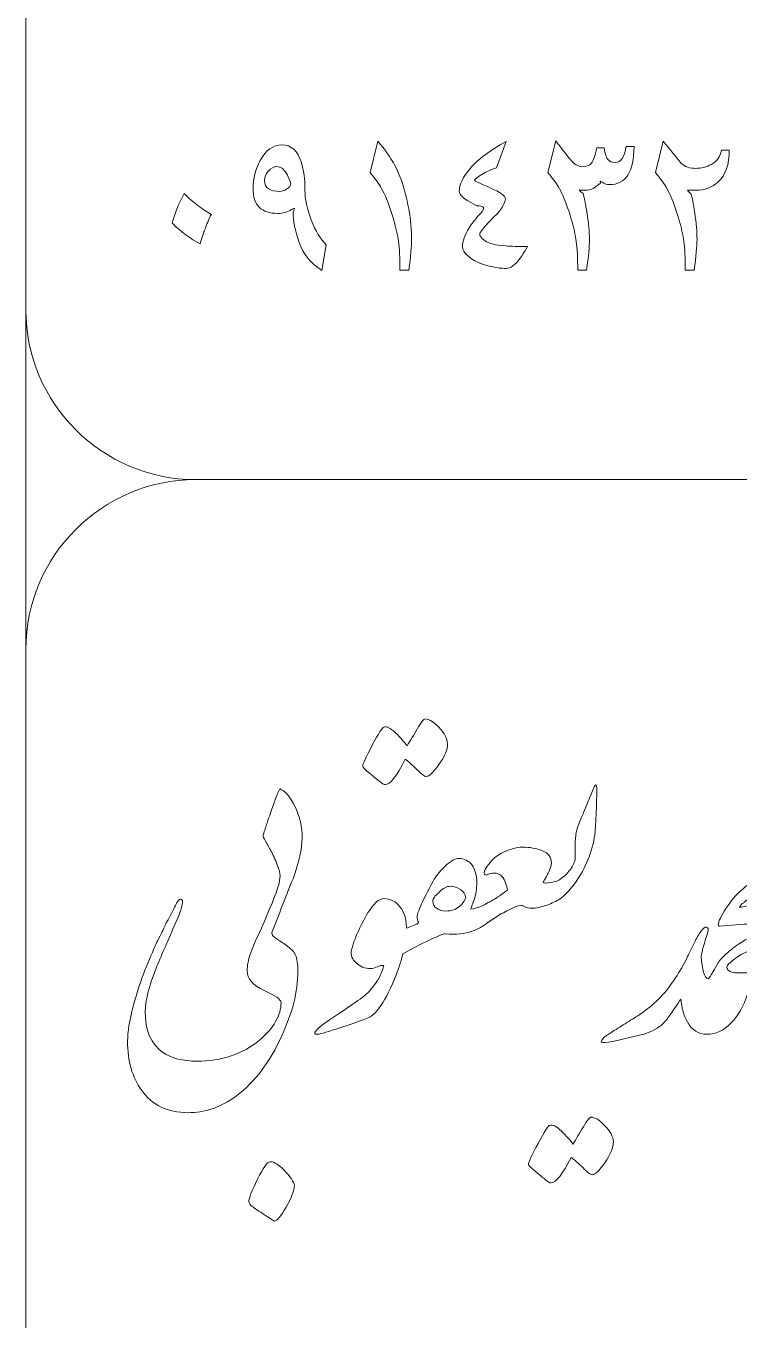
# Model space of a CAD drawing. Header units: millimetres. Extents: x 62 to 462, y 96 to 456.
# Drawn here: x 62.31 to 72.81, y 303.93 to 322.98 of the extents above; entities that cross this region are included whole.
import ezdxf

# ---------------------------------------------------------------- set-up
doc = ezdxf.new("R2010")
doc.units = ezdxf.units.MM
doc.header["$MEASUREMENT"] = 0
doc.layers.add('Layer 1', color=7, linetype='Continuous')

msp = doc.modelspace()

# ---------------------------------------------------------------- linework, layer by layer
at = {"layer": 'Layer 1', "color": 242, "lineweight": 18}
msp.add_lwpolyline([(62.3067, 95.8033), (462.3067, 95.8033), (462.3067, 455.8033), (62.3067, 455.8033), (62.3067, 95.8033)], close=True, dxfattribs=at)
at = {"layer": 'Layer 1', "color": 250, "lineweight": 18}
for points, knots in [([(64.8067, 336.3033), (64.8067, 336.3033), (79.8067, 336.3033), (79.8067, 336.3033), (81.1837, 336.3033), (82.3067, 335.1803), (82.3067, 333.8033), (82.3067, 333.8033), (82.3067, 318.8033), (82.3067, 318.8033), (82.3067, 317.4264), (81.1837, 316.3033), (79.8067, 316.3033), (79.8067, 316.3033), (64.8067, 316.3033), (64.8067, 316.3033), (63.4298, 316.3033), (62.3067, 317.4264), (62.3067, 318.8033), (62.3067, 318.8033), (62.3067, 333.8033), (62.3067, 333.8033), (62.3067, 335.1803), (63.4298, 336.3033), (64.8067, 336.3033)], [0, 0, 0, 0, 0.125, 0.125, 0.125, 0.25, 0.25, 0.25, 0.375, 0.375, 0.375, 0.5, 0.5, 0.5, 0.625, 0.625, 0.625, 0.75, 0.75, 0.75, 0.875, 0.875, 0.875, 1, 1, 1, 1]), ([(64.8067, 316.3033), (64.8067, 316.3033), (79.8067, 316.3033), (79.8067, 316.3033), (81.1837, 316.3033), (82.3067, 315.1803), (82.3067, 313.8033), (82.3067, 313.8033), (82.3067, 298.8033), (82.3067, 298.8033), (82.3067, 297.4264), (81.1837, 296.3033), (79.8067, 296.3033), (79.8067, 296.3033), (64.8067, 296.3033), (64.8067, 296.3033), (63.4298, 296.3033), (62.3067, 297.4264), (62.3067, 298.8033), (62.3067, 298.8033), (62.3067, 313.8033), (62.3067, 313.8033), (62.3067, 315.1803), (63.4298, 316.3033), (64.8067, 316.3033)], [0, 0, 0, 0, 0.125, 0.125, 0.125, 0.25, 0.25, 0.25, 0.375, 0.375, 0.375, 0.5, 0.5, 0.5, 0.625, 0.625, 0.625, 0.75, 0.75, 0.75, 0.875, 0.875, 0.875, 1, 1, 1, 1]), ([(67.2684, 312.0841), (67.2684, 312.1147), (67.3154, 312.217), (67.4095, 312.3945), (67.5036, 312.5709), (67.5612, 312.6591), (67.5812, 312.6591), (67.62, 312.6756), (67.6776, 312.6474), (67.7517, 312.5756), (67.827, 312.5027), (67.8834, 312.4392), (67.9222, 312.3839), (67.9681, 312.4592), (68.0198, 312.545), (68.0763, 312.6391), (68.1327, 312.7332), (68.1692, 312.7802), (68.188, 312.7802), (68.2456, 312.7802), (68.3138, 312.7379), (68.3926, 312.6544), (68.4726, 312.5709), (68.5137, 312.4921), (68.5184, 312.418), (68.5184, 312.331), (68.4761, 312.2275), (68.3914, 312.1088), (68.3079, 311.9912), (68.2479, 311.9324), (68.208, 311.9324), (68.1833, 311.9324), (68.1374, 311.9665), (68.0704, 312.0323), (68.0045, 312.0994), (67.9457, 312.1511), (67.8952, 312.1876), (67.7705, 311.9371), (67.6717, 311.8124), (67.5988, 311.8124), (67.58, 311.8124), (67.5542, 311.8266), (67.5189, 311.8571), (67.4871, 311.8842), (67.4377, 311.9253), (67.3695, 311.9806), (67.3013, 312.0359), (67.2684, 312.07), (67.2684, 312.0841)], [0, 0, 0, 0, 0.0625, 0.0625, 0.0625, 0.125, 0.125, 0.125, 0.1875, 0.1875, 0.1875, 0.25, 0.25, 0.25, 0.3125, 0.3125, 0.3125, 0.375, 0.375, 0.375, 0.4375, 0.4375, 0.4375, 0.5, 0.5, 0.5, 0.5625, 0.5625, 0.5625, 0.625, 0.625, 0.625, 0.6875, 0.6875, 0.6875, 0.75, 0.75, 0.75, 0.8125, 0.8125, 0.8125, 0.875, 0.875, 0.875, 0.9375, 0.9375, 0.9375, 1, 1, 1, 1]), ([(66.0655, 308.6092), (66.0655, 308.6481), (65.9831, 308.7057), (65.8173, 308.7809), (65.6492, 308.8597), (65.5657, 308.955), (65.5657, 309.0679), (65.5657, 309.1478), (65.5833, 309.2395), (65.6198, 309.3418), (65.6551, 309.443), (65.6974, 309.5406), (65.748, 309.6323), (65.748, 309.6323), (65.7492, 309.6344), (65.7492, 309.6344), (65.7492, 309.6344), (65.7491, 309.6347), (65.7491, 309.6347), (65.8267, 309.8181), (65.8761, 309.9345), (65.8973, 309.9827), (66.0008, 310.2238), (66.0525, 310.3884), (66.0525, 310.4755), (66.0525, 310.5049), (66.0384, 310.5566), (66.0102, 310.6307), (65.9784, 310.7106), (65.9478, 310.7812), (65.9173, 310.84), (65.9043, 310.8635), (65.8902, 310.8859), (65.8761, 310.9094), (65.862, 310.9329), (65.8502, 310.9552), (65.8385, 310.9788), (65.8103, 311.0199), (65.7997, 311.0517), (65.8044, 311.0752), (65.8244, 311.1387), (65.8432, 311.1963), (65.8596, 311.2469), (65.8749, 311.2974), (65.8902, 311.3409), (65.9043, 311.3774), (65.9655, 311.562), (66.0125, 311.6855), (66.0454, 311.7502), (66.1231, 311.7243), (66.1995, 311.6373), (66.2724, 311.4879), (66.3418, 311.3386), (66.3759, 311.1857), (66.3759, 311.0305), (66.3759, 310.8694), (66.3312, 310.6671), (66.2418, 310.4237), (66.1889, 310.2932), (66.136, 310.1615), (66.0842, 310.0286), (66.0325, 309.8969), (65.9819, 309.7652), (65.9314, 309.6347), (65.9314, 309.6347), (65.9311, 309.6341), (65.9311, 309.6341), (65.9311, 309.6341), (65.9314, 309.6323), (65.9314, 309.6323), (65.9314, 309.6006), (65.9573, 309.5676), (66.009, 309.5359), (66.0607, 309.5041), (66.1125, 309.4688), (66.1654, 309.4312), (66.2183, 309.3924), (66.256, 309.3501), (66.2795, 309.3019), (66.3018, 309.249), (66.3136, 309.1713), (66.3136, 309.0679), (66.3136, 308.9162), (66.2936, 308.7609), (66.2548, 308.6022), (66.216, 308.4481), (66.1431, 308.2576), (66.0372, 308.0307), (65.8702, 307.6791), (65.6433, 307.3992), (65.3552, 307.1899), (65.2505, 307.1229), (65.1471, 307.0723), (65.0459, 307.0382), (64.9354, 307.0018), (64.8166, 306.9829), (64.6908, 306.9829), (64.3945, 306.9829), (64.1675, 307.0935), (64.0088, 307.3134), (63.8735, 307.5015), (63.8053, 307.7438), (63.8053, 308.0377), (63.8053, 308.1683), (63.8324, 308.3388), (63.8876, 308.5505), (63.9429, 308.7551), (64.0005, 308.9315), (64.0605, 309.0808), (64.1252, 309.2348), (64.1793, 309.3654), (64.2251, 309.47), (64.2392, 309.4959), (64.2592, 309.5347), (64.2839, 309.5864), (64.3098, 309.637), (64.3415, 309.7052), (64.3804, 309.7875), (64.4086, 309.8381), (64.4333, 309.8839), (64.4544, 309.9251), (64.4768, 309.9663), (64.4944, 310.0039), (64.5085, 310.0356), (64.5426, 310.098), (64.5685, 310.1274), (64.5873, 310.125), (64.6132, 310.1203), (64.6191, 310.0944), (64.6085, 310.0462), (64.5967, 309.9886), (64.5814, 309.9392), (64.5638, 309.8981), (64.4003, 309.5206), (64.2875, 309.2584), (64.2251, 309.109), (64.1181, 308.835), (64.064, 308.6245), (64.064, 308.4752), (64.064, 308.1918), (64.151, 307.9907), (64.3251, 307.8684), (64.4544, 307.7837), (64.6202, 307.7414), (64.8249, 307.7414), (65.1929, 307.7414), (65.4998, 307.8449), (65.748, 308.0507), (65.9596, 308.2282), (66.0655, 308.414), (66.0655, 308.6092)], [0, 0, 0, 0, 0.02, 0.02, 0.02, 0.04, 0.04, 0.04, 0.06, 0.06, 0.06, 0.08, 0.08, 0.08, 0.1, 0.1, 0.1, 0.12, 0.12, 0.12, 0.14, 0.14, 0.14, 0.16, 0.16, 0.16, 0.18, 0.18, 0.18, 0.2, 0.2, 0.2, 0.22, 0.22, 0.22, 0.24, 0.24, 0.24, 0.26, 0.26, 0.26, 0.28, 0.28, 0.28, 0.3, 0.3, 0.3, 0.32, 0.32, 0.32, 0.34, 0.34, 0.34, 0.36, 0.36, 0.36, 0.38, 0.38, 0.38, 0.4, 0.4, 0.4, 0.42, 0.42, 0.42, 0.44, 0.44, 0.44, 0.46, 0.46, 0.46, 0.48, 0.48, 0.48, 0.5, 0.5, 0.5, 0.52, 0.52, 0.52, 0.54, 0.54, 0.54, 0.56, 0.56, 0.56, 0.58, 0.58, 0.58, 0.6, 0.6, 0.6, 0.62, 0.62, 0.62, 0.64, 0.64, 0.64, 0.66, 0.66, 0.66, 0.68, 0.68, 0.68, 0.7, 0.7, 0.7, 0.72, 0.72, 0.72, 0.74, 0.74, 0.74, 0.76, 0.76, 0.76, 0.78, 0.78, 0.78, 0.8, 0.8, 0.8, 0.82, 0.82, 0.82, 0.84, 0.84, 0.84, 0.86, 0.86, 0.86, 0.88, 0.88, 0.88, 0.9, 0.9, 0.9, 0.92, 0.92, 0.92, 0.94, 0.94, 0.94, 0.96, 0.96, 0.96, 0.98, 0.98, 0.98, 1, 1, 1, 1]), ([(70.1965, 310.4343), (70.2517, 310.4731), (70.2988, 310.5213), (70.3376, 310.5789), (70.3787, 310.6366), (70.3999, 310.6942), (70.3999, 310.7518), (70.3999, 310.7518), (70.3999, 310.9788), (70.3999, 310.9788), (70.3999, 311.034), (70.4093, 311.0952), (70.427, 311.161), (70.4599, 311.2527), (70.4928, 311.3374), (70.5269, 311.4127), (70.5269, 311.4127), (70.668, 311.7537), (70.668, 311.7537), (70.6704, 311.7702), (70.6821, 311.789), (70.7033, 311.809), (70.7127, 311.809), (70.7162, 311.7854), (70.7162, 311.7372), (70.7162, 311.7372), (70.7104, 311.4926), (70.7104, 311.4926), (70.7104, 311.4926), (70.6962, 311.1963), (70.6962, 311.1963), (70.6962, 311.0928), (70.6751, 310.9752), (70.6339, 310.8447), (70.5951, 310.713), (70.5445, 310.5978), (70.4822, 310.4966), (70.3885, 310.3432), (70.2937, 310.2259), (70.1976, 310.146), (70.1976, 310.146), (70.1965, 310.1438), (70.1965, 310.1438), (70.1412, 310.1074), (70.0789, 310.0756), (70.0107, 310.0498), (69.9413, 310.0227), (69.8743, 310.0051), (69.8108, 309.9957), (69.7755, 309.9886), (69.739, 309.991), (69.7002, 310.0004), (69.6614, 310.011), (69.6308, 310.0227), (69.6108, 310.0368), (69.5826, 310.0368), (69.5438, 310.0251), (69.4933, 310.0027), (69.445, 309.9816), (69.3851, 309.9522), (69.3145, 309.9134), (69.3145, 309.9134), (69.1111, 309.7852), (69.1111, 309.7852), (69.1111, 309.7852), (69.1108, 309.7861), (69.1108, 309.7861), (69.0462, 309.7286), (68.9686, 309.6851), (68.8771, 309.6558), (68.7736, 309.6158), (68.6431, 309.6041), (68.4843, 309.617), (68.4514, 309.617), (68.3044, 309.5523), (68.0398, 309.4206), (68.0398, 309.4206), (67.8581, 309.3204), (67.8581, 309.3204), (67.8581, 309.3204), (67.8446, 309.2678), (67.8446, 309.2678), (67.8305, 309.2101), (67.8129, 309.1549), (67.7952, 309.1043), (67.7141, 308.8821), (67.64, 308.7174), (67.5706, 308.6116), (67.5024, 308.5058), (67.4483, 308.4411), (67.4095, 308.4152), (67.3696, 308.3905), (67.3119, 308.3635), (67.2331, 308.3341), (67.1555, 308.3059), (67.0368, 308.2659), (66.8768, 308.2141), (66.7169, 308.1624), (66.6228, 308.1365), (66.5923, 308.1365), (66.5746, 308.1365), (66.5652, 308.1412), (66.5652, 308.1506), (66.5464, 308.1753), (66.6417, 308.2588), (66.851, 308.3988), (67.0603, 308.5387), (67.1955, 308.6304), (67.2555, 308.6739), (67.3166, 308.7174), (67.379, 308.7809), (67.4413, 308.8656), (67.5048, 308.9491), (67.5518, 309.0443), (67.5812, 309.149), (67.5495, 309.1537), (67.5165, 309.1478), (67.4836, 309.1302), (67.4495, 309.1137), (67.4166, 309.1043), (67.3848, 309.1043), (67.3002, 309.1067), (67.2284, 309.1349), (67.1708, 309.1878), (67.1144, 309.2395), (67.0897, 309.2983), (67.0991, 309.363), (67.1085, 309.4018), (67.1214, 309.4477), (67.1391, 309.4994), (67.1555, 309.5512), (67.192, 309.6335), (67.2473, 309.7452), (67.3025, 309.8581), (67.3578, 309.951), (67.4142, 310.0239), (67.4707, 310.098), (67.5259, 310.1344), (67.5812, 310.1344), (67.6753, 310.1344), (67.7541, 310.0944), (67.8176, 310.0145), (67.8811, 309.9333), (67.9117, 309.8369), (67.9117, 309.7252), (67.9117, 309.7252), (67.9115, 309.7016), (67.9115, 309.7016), (67.9115, 309.7016), (67.9763, 309.724), (67.9763, 309.724), (68.0527, 309.7522), (68.0916, 309.7722), (68.0916, 309.7863), (68.0774, 309.8098), (68.0704, 309.8381), (68.0704, 309.8722), (68.0751, 309.9027), (68.0868, 309.9404), (68.1057, 309.9862), (68.1374, 310.0709), (68.1962, 310.1908), (68.2809, 310.3449), (68.3338, 310.446), (68.4008, 310.5354), (68.4843, 310.613), (68.5666, 310.6894), (68.6337, 310.7271), (68.6842, 310.7271), (68.7642, 310.7271), (68.83, 310.693), (68.8806, 310.6271), (68.9265, 310.5624), (68.9488, 310.4778), (68.9488, 310.3719), (68.9488, 310.2779), (68.9359, 310.1932), (68.91, 310.1191), (68.8829, 310.0439), (68.8665, 309.998), (68.8594, 309.9792), (68.8594, 309.9792), (68.9006, 309.9862), (68.9006, 309.9862), (68.99, 310.0086), (69.0605, 310.0391), (69.1111, 310.0756), (69.1111, 310.0756), (69.1132, 310.072), (69.1132, 310.072), (69.1543, 310.0933), (69.2123, 310.1282), (69.2863, 310.178), (69.3028, 310.1874), (69.3404, 310.2144), (69.4004, 310.2579), (69.4004, 310.2944), (69.3839, 310.3473), (69.3521, 310.4167), (69.318, 310.479), (69.271, 310.5096), (69.211, 310.5096), (69.1722, 310.5096), (69.1322, 310.5002), (69.0899, 310.4813), (69.0605, 310.4813), (69.0511, 310.5013), (69.0629, 310.5401), (69.0723, 310.5684), (69.0923, 310.6025), (69.1252, 310.6436), (69.1758, 310.7083), (69.2381, 310.7624), (69.3145, 310.8059), (69.3627, 310.8318), (69.4121, 310.8506), (69.4627, 310.8647), (69.525, 310.8835), (69.5767, 310.8929), (69.6214, 310.8929), (69.7261, 310.8929), (69.8249, 310.8741), (69.9178, 310.8376), (70.0048, 310.8035), (70.0483, 310.7436), (70.0483, 310.6577), (70.0483, 310.6283), (70.0377, 310.5919), (70.0177, 310.5484), (70.006, 310.5225), (69.9954, 310.499), (69.9848, 310.479), (69.9742, 310.4578), (69.9554, 310.4237), (69.9272, 310.3755), (69.9436, 310.3614), (69.9824, 310.3602), (70.0448, 310.3696), (70.1071, 310.3802), (70.1576, 310.4014), (70.1965, 310.4343)], [0, 0, 0, 0, 0.0125, 0.0125, 0.0125, 0.025, 0.025, 0.025, 0.0375, 0.0375, 0.0375, 0.05, 0.05, 0.05, 0.0625, 0.0625, 0.0625, 0.075, 0.075, 0.075, 0.0875, 0.0875, 0.0875, 0.1, 0.1, 0.1, 0.1125, 0.1125, 0.1125, 0.125, 0.125, 0.125, 0.1375, 0.1375, 0.1375, 0.15, 0.15, 0.15, 0.1625, 0.1625, 0.1625, 0.175, 0.175, 0.175, 0.1875, 0.1875, 0.1875, 0.2, 0.2, 0.2, 0.2125, 0.2125, 0.2125, 0.225, 0.225, 0.225, 0.2375, 0.2375, 0.2375, 0.25, 0.25, 0.25, 0.2625, 0.2625, 0.2625, 0.275, 0.275, 0.275, 0.2875, 0.2875, 0.2875, 0.3, 0.3, 0.3, 0.3125, 0.3125, 0.3125, 0.325, 0.325, 0.325, 0.3375, 0.3375, 0.3375, 0.35, 0.35, 0.35, 0.3625, 0.3625, 0.3625, 0.375, 0.375, 0.375, 0.3875, 0.3875, 0.3875, 0.4, 0.4, 0.4, 0.4125, 0.4125, 0.4125, 0.425, 0.425, 0.425, 0.4375, 0.4375, 0.4375, 0.45, 0.45, 0.45, 0.4625, 0.4625, 0.4625, 0.475, 0.475, 0.475, 0.4875, 0.4875, 0.4875, 0.5, 0.5, 0.5, 0.5125, 0.5125, 0.5125, 0.525, 0.525, 0.525, 0.5375, 0.5375, 0.5375, 0.55, 0.55, 0.55, 0.5625, 0.5625, 0.5625, 0.575, 0.575, 0.575, 0.5875, 0.5875, 0.5875, 0.6, 0.6, 0.6, 0.6125, 0.6125, 0.6125, 0.625, 0.625, 0.625, 0.6375, 0.6375, 0.6375, 0.65, 0.65, 0.65, 0.6625, 0.6625, 0.6625, 0.675, 0.675, 0.675, 0.6875, 0.6875, 0.6875, 0.7, 0.7, 0.7, 0.7125, 0.7125, 0.7125, 0.725, 0.725, 0.725, 0.7375, 0.7375, 0.7375, 0.75, 0.75, 0.75, 0.7625, 0.7625, 0.7625, 0.775, 0.775, 0.775, 0.7875, 0.7875, 0.7875, 0.8, 0.8, 0.8, 0.8125, 0.8125, 0.8125, 0.825, 0.825, 0.825, 0.8375, 0.8375, 0.8375, 0.85, 0.85, 0.85, 0.8625, 0.8625, 0.8625, 0.875, 0.875, 0.875, 0.8875, 0.8875, 0.8875, 0.9, 0.9, 0.9, 0.9125, 0.9125, 0.9125, 0.925, 0.925, 0.925, 0.9375, 0.9375, 0.9375, 0.95, 0.95, 0.95, 0.9625, 0.9625, 0.9625, 0.975, 0.975, 0.975, 0.9875, 0.9875, 0.9875, 1, 1, 1, 1]), ([(72.8812, 310.2896), (72.9388, 310.3379), (73.0211, 310.4037), (73.1293, 310.4896), (73.2351, 310.5695), (73.3069, 310.6224), (73.3468, 310.6471), (73.3468, 310.6471), (73.5938, 310.8094), (73.5938, 310.8094), (73.5879, 310.8141), (73.5632, 310.8294), (73.5221, 310.8541), (73.4903, 310.8706), (73.4738, 310.8929), (73.4738, 310.9235), (73.5338, 311.0563), (73.6161, 311.1881), (73.722, 311.3198), (73.8254, 311.4432), (73.8854, 311.4997), (73.9042, 311.4879), (74.09, 311.4244), (74.2006, 311.3833), (74.2347, 311.368), (74.357, 311.3103), (74.4181, 311.2445), (74.4181, 311.1716), (74.4181, 311.121), (74.3946, 311.0552), (74.3487, 310.9752), (74.2982, 310.8964), (74.2405, 310.8294), (74.177, 310.7718), (74.1053, 310.7118), (74.0218, 310.6636), (73.9254, 310.6271), (73.6749, 310.5425), (73.4703, 310.4578), (73.3104, 310.3731), (73.153, 310.291), (73.0115, 310.194), (72.8872, 310.0812), (72.8872, 310.0812), (72.8823, 310.0733), (72.8823, 310.0733), (72.8565, 310.058), (72.84, 310.0427), (72.8318, 310.0286), (72.8235, 310.0145), (72.82, 310.0074), (72.82, 310.0051), (72.84, 310.0098), (72.927, 310.0251), (73.0787, 310.0533), (73.1904, 310.0709), (73.2845, 310.0803), (73.3609, 310.0803), (73.4703, 310.0803), (73.5608, 310.0733), (73.629, 310.0603), (73.7008, 310.0462), (73.7361, 310.0133), (73.7361, 309.9604), (73.7361, 309.9392), (73.7231, 309.9004), (73.6984, 309.8428), (73.6655, 309.7828), (73.6243, 309.7228), (73.5738, 309.6641), (73.5397, 309.6241), (73.4174, 309.5617), (73.2069, 309.4747), (72.9976, 309.3865), (72.8682, 309.3277), (72.82, 309.2972), (72.7718, 309.2654), (72.7353, 309.2395), (72.7095, 309.2196), (72.6956, 309.2012), (72.6804, 309.1876), (72.664, 309.179), (72.6281, 309.1378), (72.6233, 309.105), (72.6507, 309.0808), (72.6777, 309.0549), (72.7236, 309.042), (72.7883, 309.0408), (72.8529, 309.0396), (72.9, 309.0396), (72.9294, 309.0396), (72.9752, 309.0349), (72.9988, 309.0079), (72.9988, 308.9597), (72.9988, 308.9256), (72.9799, 308.8527), (72.9435, 308.7433), (72.8788, 308.5505), (72.7953, 308.4023), (72.6918, 308.2988), (72.5837, 308.1906), (72.4661, 308.1365), (72.3367, 308.1365), (72.2156, 308.1365), (72.1203, 308.1977), (72.051, 308.3188), (71.9982, 308.4152), (71.9658, 308.5273), (71.955, 308.6547), (71.9082, 308.5842), (71.845, 308.4918), (71.7652, 308.3776), (71.717, 308.3176), (71.6758, 308.2753), (71.6405, 308.2506), (71.5947, 308.2177), (71.5488, 308.1918), (71.5018, 308.173), (71.4548, 308.153), (71.403, 308.1377), (71.3466, 308.1248), (71.2901, 308.1118), (71.2349, 308.0989), (71.1796, 308.0848), (71.1796, 308.0848), (70.9515, 308.0295), (70.9515, 308.0295), (70.8597, 308.0142), (70.8033, 308.0119), (70.7833, 308.0225), (70.7833, 308.0554), (70.8209, 308.0954), (70.8974, 308.1436), (70.9656, 308.1871), (71.0361, 308.2318), (71.1067, 308.2765), (71.1784, 308.3211), (71.249, 308.3647), (71.3207, 308.4082), (71.5018, 308.5352), (71.6382, 308.6539), (71.7276, 308.7633), (71.7958, 308.8491), (71.8499, 308.9232), (71.8887, 308.9879), (71.9145, 309.0243), (71.9522, 309.0878), (72.0027, 309.1772), (72.0027, 309.1772), (72.0361, 309.2455), (72.0361, 309.2455), (72.044, 309.2642), (72.0525, 309.2821), (72.0616, 309.2995), (72.0657, 309.3079), (72.0699, 309.3159), (72.0743, 309.3238), (72.0743, 309.3238), (72.1509, 309.4806), (72.1509, 309.4806), (72.185, 309.5512), (72.2191, 309.6088), (72.2509, 309.6523), (72.2802, 309.6958), (72.3085, 309.717), (72.3332, 309.7146), (72.3567, 309.7029), (72.3637, 309.6805), (72.3543, 309.6452), (72.3285, 309.57), (72.3132, 309.5206), (72.3061, 309.4971), (72.28, 309.4103), (72.263, 309.3417), (72.2554, 309.292), (72.267, 309.084), (72.301, 308.9713), (72.3579, 308.9526), (72.3826, 308.9785), (72.419, 309.0338), (72.4649, 309.1184), (72.4919, 309.169), (72.5131, 309.2031), (72.526, 309.2219), (72.5295, 309.2262), (72.5334, 309.2299), (72.5378, 309.233), (72.5585, 309.2585), (72.5841, 309.2855), (72.613, 309.3124), (72.6848, 309.3771), (72.7565, 309.4324), (72.8306, 309.4806), (72.9247, 309.5429), (73.0152, 309.597), (73.1022, 309.6429), (73.1093, 309.6476), (73.1587, 309.6723), (73.2504, 309.7158), (73.2504, 309.7381), (73.2139, 309.7546), (73.1399, 309.764), (73.0764, 309.7664), (72.9893, 309.764), (72.8823, 309.7569), (72.8823, 309.7569), (72.5237, 309.7287), (72.5237, 309.7287), (72.5072, 309.7287), (72.5025, 309.7428), (72.5096, 309.7699), (72.5237, 309.8299), (72.5684, 309.9169), (72.646, 310.0286), (72.7214, 310.14), (72.7991, 310.225), (72.8791, 310.2849), (72.8791, 310.2849), (72.8812, 310.2896), (72.8812, 310.2896)], [0, 0, 0, 0, 0.0136986, 0.0136986, 0.0136986, 0.0273973, 0.0273973, 0.0273973, 0.0410959, 0.0410959, 0.0410959, 0.0547945, 0.0547945, 0.0547945, 0.0684932, 0.0684932, 0.0684932, 0.0821918, 0.0821918, 0.0821918, 0.0958904, 0.0958904, 0.0958904, 0.109589, 0.109589, 0.109589, 0.1232877, 0.1232877, 0.1232877, 0.1369863, 0.1369863, 0.1369863, 0.1506849, 0.1506849, 0.1506849, 0.1643836, 0.1643836, 0.1643836, 0.1780822, 0.1780822, 0.1780822, 0.1917808, 0.1917808, 0.1917808, 0.2054795, 0.2054795, 0.2054795, 0.2191781, 0.2191781, 0.2191781, 0.2328767, 0.2328767, 0.2328767, 0.2465753, 0.2465753, 0.2465753, 0.260274, 0.260274, 0.260274, 0.2739726, 0.2739726, 0.2739726, 0.2876712, 0.2876712, 0.2876712, 0.3013699, 0.3013699, 0.3013699, 0.3150685, 0.3150685, 0.3150685, 0.3287671, 0.3287671, 0.3287671, 0.3424658, 0.3424658, 0.3424658, 0.3561644, 0.3561644, 0.3561644, 0.369863, 0.369863, 0.369863, 0.3835616, 0.3835616, 0.3835616, 0.3972603, 0.3972603, 0.3972603, 0.4109589, 0.4109589, 0.4109589, 0.4246575, 0.4246575, 0.4246575, 0.4383562, 0.4383562, 0.4383562, 0.4520548, 0.4520548, 0.4520548, 0.4657534, 0.4657534, 0.4657534, 0.4794521, 0.4794521, 0.4794521, 0.4931507, 0.4931507, 0.4931507, 0.5068493, 0.5068493, 0.5068493, 0.5205479, 0.5205479, 0.5205479, 0.5342466, 0.5342466, 0.5342466, 0.5479452, 0.5479452, 0.5479452, 0.5616438, 0.5616438, 0.5616438, 0.5753425, 0.5753425, 0.5753425, 0.5890411, 0.5890411, 0.5890411, 0.6027397, 0.6027397, 0.6027397, 0.6164384, 0.6164384, 0.6164384, 0.630137, 0.630137, 0.630137, 0.6438356, 0.6438356, 0.6438356, 0.6575342, 0.6575342, 0.6575342, 0.6712329, 0.6712329, 0.6712329, 0.6849315, 0.6849315, 0.6849315, 0.6986301, 0.6986301, 0.6986301, 0.7123288, 0.7123288, 0.7123288, 0.7260274, 0.7260274, 0.7260274, 0.739726, 0.739726, 0.739726, 0.7534247, 0.7534247, 0.7534247, 0.7671233, 0.7671233, 0.7671233, 0.7808219, 0.7808219, 0.7808219, 0.7945205, 0.7945205, 0.7945205, 0.8082192, 0.8082192, 0.8082192, 0.8219178, 0.8219178, 0.8219178, 0.8356164, 0.8356164, 0.8356164, 0.8493151, 0.8493151, 0.8493151, 0.8630137, 0.8630137, 0.8630137, 0.8767123, 0.8767123, 0.8767123, 0.890411, 0.890411, 0.890411, 0.9041096, 0.9041096, 0.9041096, 0.9178082, 0.9178082, 0.9178082, 0.9315068, 0.9315068, 0.9315068, 0.9452055, 0.9452055, 0.9452055, 0.9589041, 0.9589041, 0.9589041, 0.9726027, 0.9726027, 0.9726027, 0.9863014, 0.9863014, 0.9863014, 1, 1, 1, 1]), ([(68.7806, 310.1556), (68.7806, 310.1944), (68.7571, 310.232), (68.7113, 310.2685), (68.6607, 310.3014), (68.609, 310.3167), (68.556, 310.3167), (68.5055, 310.3167), (68.4514, 310.2884), (68.3949, 310.2308), (68.3326, 310.1756), (68.302, 310.132), (68.302, 310.1003), (68.302, 310.0497), (68.322, 310.0121), (68.3632, 309.9898), (68.3985, 309.9639), (68.4408, 309.9521), (68.4914, 309.9521), (68.576, 309.9521), (68.6466, 309.9756), (68.7007, 310.0239), (68.7536, 310.0721), (68.7806, 310.1156), (68.7806, 310.1556)], [0, 0, 0, 0, 0.125, 0.125, 0.125, 0.25, 0.25, 0.25, 0.375, 0.375, 0.375, 0.5, 0.5, 0.5, 0.625, 0.625, 0.625, 0.75, 0.75, 0.75, 0.875, 0.875, 0.875, 1, 1, 1, 1]), ([(69.7108, 306.221), (69.7108, 306.2069), (69.7449, 306.1728), (69.8119, 306.1175), (69.8802, 306.0622), (69.9295, 306.0211), (69.9625, 305.994), (69.9966, 305.9634), (70.0236, 305.9493), (70.0413, 305.9493), (70.1153, 305.9493), (70.2141, 306.074), (70.3376, 306.3244), (70.3882, 306.288), (70.4469, 306.2363), (70.514, 306.1692), (70.5798, 306.1022), (70.6257, 306.0693), (70.6516, 306.0693), (70.6904, 306.0693), (70.7515, 306.1281), (70.8338, 306.2457), (70.9185, 306.3644), (70.9608, 306.4679), (70.9608, 306.5549), (70.9573, 306.629), (70.915, 306.7078), (70.835, 306.7913), (70.7562, 306.8748), (70.688, 306.9171), (70.6304, 306.9171), (70.6128, 306.9171), (70.5751, 306.8701), (70.5187, 306.776), (70.4622, 306.6819), (70.4117, 306.5961), (70.3658, 306.5208), (70.3258, 306.5761), (70.2694, 306.6396), (70.1953, 306.7125), (70.12, 306.7842), (70.0636, 306.8125), (70.0248, 306.796), (70.0036, 306.796), (69.946, 306.7078), (69.8519, 306.5314), (69.7579, 306.3538), (69.7108, 306.2515), (69.7108, 306.221)], [0, 0, 0, 0, 0.0625, 0.0625, 0.0625, 0.125, 0.125, 0.125, 0.1875, 0.1875, 0.1875, 0.25, 0.25, 0.25, 0.3125, 0.3125, 0.3125, 0.375, 0.375, 0.375, 0.4375, 0.4375, 0.4375, 0.5, 0.5, 0.5, 0.5625, 0.5625, 0.5625, 0.625, 0.625, 0.625, 0.6875, 0.6875, 0.6875, 0.75, 0.75, 0.75, 0.8125, 0.8125, 0.8125, 0.875, 0.875, 0.875, 0.9375, 0.9375, 0.9375, 1, 1, 1, 1]), ([(65.5904, 305.673), (65.5904, 305.6483), (65.608, 305.6236), (65.6421, 305.6013), (65.6809, 305.573), (65.7409, 305.533), (65.8232, 305.479), (65.9043, 305.4249), (65.9525, 305.3943), (65.9655, 305.3872), (66.0031, 305.3872), (66.0607, 305.4566), (66.1419, 305.5942), (66.2218, 305.7318), (66.2618, 305.8376), (66.2618, 305.9105), (66.2548, 305.9658), (66.203, 306.0422), (66.1066, 306.1398), (66.0102, 306.2374), (65.9373, 306.2762), (65.8867, 306.2551), (65.8608, 306.2551), (65.8056, 306.1716), (65.7197, 306.0022), (65.6339, 305.8329), (65.5904, 305.7235), (65.5904, 305.673)], [0, 0, 0, 0, 0.1111111, 0.1111111, 0.1111111, 0.2222222, 0.2222222, 0.2222222, 0.3333333, 0.3333333, 0.3333333, 0.4444444, 0.4444444, 0.4444444, 0.5555556, 0.5555556, 0.5555556, 0.6666667, 0.6666667, 0.6666667, 0.7777778, 0.7777778, 0.7777778, 0.8888889, 0.8888889, 0.8888889, 1, 1, 1, 1])]:
    msp.add_open_spline(points, degree=3, knots=knots, dxfattribs=at)
at = {"layer": 'Layer 1', "color": 250, "lineweight": 9}
for points, knots in [([(67.9897, 319.8388), (67.9897, 319.7436), (67.9762, 319.5925), (67.9486, 319.3862), (67.9486, 319.3862), (67.8175, 319.3862), (67.8175, 319.3862), (67.8175, 319.5696), (67.8104, 319.7107), (67.7963, 319.8089), (67.7816, 319.907), (67.7587, 320.0123), (67.7264, 320.1246), (67.6911, 320.2486), (67.6493, 320.3668), (67.6023, 320.4779), (67.5794, 320.5296), (67.5547, 320.5766), (67.5282, 320.619), (67.4906, 320.6825), (67.4401, 320.7506), (67.3766, 320.8241), (67.3766, 320.8241), (67.4924, 321.2856), (67.4924, 321.2856), (67.5853, 321.1745), (67.6552, 321.0781), (67.7028, 320.9981), (67.751, 320.9176), (67.7928, 320.8288), (67.8298, 320.7312), (67.8792, 320.6013), (67.918, 320.4538), (67.9468, 320.2892), (67.9756, 320.1246), (67.9897, 319.9746), (67.9897, 319.8388)], [0, 0, 0, 0, 0.0833333, 0.0833333, 0.0833333, 0.1666667, 0.1666667, 0.1666667, 0.25, 0.25, 0.25, 0.3333333, 0.3333333, 0.3333333, 0.4166667, 0.4166667, 0.4166667, 0.5, 0.5, 0.5, 0.5833333, 0.5833333, 0.5833333, 0.6666667, 0.6666667, 0.6666667, 0.75, 0.75, 0.75, 0.8333333, 0.8333333, 0.8333333, 0.9166667, 0.9166667, 0.9166667, 1, 1, 1, 1]), ([(69.6952, 319.7354), (69.6435, 319.646), (69.607, 319.5866), (69.5853, 319.5584), (69.5141, 319.4614), (69.4459, 319.4132), (69.3819, 319.4132), (69.3143, 319.4132), (69.2478, 319.4203), (69.1832, 319.4344), (69.1179, 319.4479), (69.0579, 319.4655), (69.0027, 319.4873), (68.9239, 319.5208), (68.8598, 319.559), (68.811, 319.6031), (68.7622, 319.6466), (68.7375, 319.6883), (68.7375, 319.7289), (68.7375, 319.8124), (68.7705, 319.9059), (68.8357, 320.0093), (68.8828, 320.0828), (68.9415, 320.1569), (69.0115, 320.2315), (69.0779, 320.3003), (69.0574, 320.335), (68.9498, 320.335), (68.9727, 320.3256), (68.9609, 320.3327), (68.9151, 320.3556), (68.7658, 320.4279), (68.6911, 320.4926), (68.6911, 320.5502), (68.6911, 320.6478), (68.7458, 320.7601), (68.8545, 320.8876), (68.9686, 321.0199), (69.1438, 321.151), (69.3801, 321.2803), (69.3801, 321.2803), (69.239, 320.8929), (69.239, 320.8929), (69.1632, 320.87), (69.0903, 320.8377), (69.0209, 320.7959), (68.9515, 320.7536), (68.9168, 320.726), (68.9168, 320.7118), (68.9168, 320.7019), (68.9927, 320.6642), (69.1444, 320.6002), (69.2954, 320.5361), (69.3713, 320.4814), (69.3713, 320.4367), (69.3713, 320.4179), (69.3601, 320.3867), (69.3378, 320.3427), (69.3154, 320.2986), (69.2943, 320.2668), (69.2749, 320.2468), (69.2131, 320.1828), (69.1514, 320.1193), (69.0909, 320.0558), (69.025, 319.9846), (68.9927, 319.9394), (68.9927, 319.92), (68.9927, 319.9006), (69.0033, 319.8788), (69.0256, 319.8559), (69.0609, 319.8183), (69.1167, 319.7895), (69.1926, 319.7701), (69.2325, 319.7595), (69.2931, 319.7512), (69.373, 319.7448), (69.4536, 319.7389), (69.5612, 319.7354), (69.6952, 319.7354)], [0, 0, 0, 0, 0.0384615, 0.0384615, 0.0384615, 0.0769231, 0.0769231, 0.0769231, 0.1153846, 0.1153846, 0.1153846, 0.1538462, 0.1538462, 0.1538462, 0.1923077, 0.1923077, 0.1923077, 0.2307692, 0.2307692, 0.2307692, 0.2692308, 0.2692308, 0.2692308, 0.3076923, 0.3076923, 0.3076923, 0.3461538, 0.3461538, 0.3461538, 0.3846154, 0.3846154, 0.3846154, 0.4230769, 0.4230769, 0.4230769, 0.4615385, 0.4615385, 0.4615385, 0.5, 0.5, 0.5, 0.5384615, 0.5384615, 0.5384615, 0.5769231, 0.5769231, 0.5769231, 0.6153846, 0.6153846, 0.6153846, 0.6538462, 0.6538462, 0.6538462, 0.6923077, 0.6923077, 0.6923077, 0.7307692, 0.7307692, 0.7307692, 0.7692308, 0.7692308, 0.7692308, 0.8076923, 0.8076923, 0.8076923, 0.8461538, 0.8461538, 0.8461538, 0.8846154, 0.8846154, 0.8846154, 0.9230769, 0.9230769, 0.9230769, 0.9615385, 0.9615385, 0.9615385, 1, 1, 1, 1]), ([(70.9856, 320.974), (71.0715, 320.974), (71.1261, 321.0516), (71.1491, 321.2063), (71.1491, 321.2063), (71.2649, 321.2063), (71.2649, 321.2063), (71.2649, 320.833), (71.1438, 320.6466), (70.9028, 320.6466), (70.8651, 320.6466), (70.8293, 320.6584), (70.7952, 320.6819), (70.7617, 320.7054), (70.754, 320.7007), (70.774, 320.6672), (70.7752, 320.673), (70.7523, 320.6572), (70.7046, 320.619), (70.6623, 320.5837), (70.6194, 320.5655), (70.5759, 320.5655), (70.57, 320.5655), (70.563, 320.5655), (70.5541, 320.5649), (70.5453, 320.5643), (70.5353, 320.5637), (70.5242, 320.5637), (70.5036, 320.5637), (70.483, 320.5661), (70.463, 320.5702), (70.443, 320.5743), (70.4601, 320.5566), (70.5153, 320.5173), (70.5306, 320.4649), (70.5494, 320.3668), (70.573, 320.2227), (70.5965, 320.0793), (70.6082, 319.9511), (70.6082, 319.8388), (70.6082, 319.7436), (70.5947, 319.5925), (70.5671, 319.3862), (70.5671, 319.3862), (70.436, 319.3862), (70.436, 319.3862), (70.436, 319.5696), (70.4289, 319.7107), (70.4148, 319.8089), (70.4001, 319.907), (70.3772, 320.0123), (70.3449, 320.1246), (70.3096, 320.2486), (70.2678, 320.3668), (70.2208, 320.4779), (70.1979, 320.5296), (70.1732, 320.5766), (70.1467, 320.619), (70.1091, 320.6825), (70.0586, 320.7506), (69.9951, 320.8241), (69.9951, 320.8241), (70.1126, 321.2927), (70.1126, 321.2927), (70.2126, 321.1592), (70.2814, 321.0699), (70.319, 321.024), (70.3848, 320.9482), (70.4448, 320.91), (70.5001, 320.91), (70.563, 320.91), (70.6094, 320.9282), (70.6394, 320.9635), (70.6682, 320.9981), (70.6941, 321.0734), (70.717, 321.1892), (70.717, 321.1892), (70.824, 321.1892), (70.824, 321.1892), (70.8398, 321.0975), (70.8592, 321.0387), (70.8822, 321.0128), (70.9051, 320.987), (70.9398, 320.974), (70.9856, 320.974)], [0, 0, 0, 0, 0.0357143, 0.0357143, 0.0357143, 0.0714286, 0.0714286, 0.0714286, 0.1071429, 0.1071429, 0.1071429, 0.1428571, 0.1428571, 0.1428571, 0.1785714, 0.1785714, 0.1785714, 0.2142857, 0.2142857, 0.2142857, 0.25, 0.25, 0.25, 0.2857143, 0.2857143, 0.2857143, 0.3214286, 0.3214286, 0.3214286, 0.3571429, 0.3571429, 0.3571429, 0.3928571, 0.3928571, 0.3928571, 0.4285714, 0.4285714, 0.4285714, 0.4642857, 0.4642857, 0.4642857, 0.5, 0.5, 0.5, 0.5357143, 0.5357143, 0.5357143, 0.5714286, 0.5714286, 0.5714286, 0.6071429, 0.6071429, 0.6071429, 0.6428571, 0.6428571, 0.6428571, 0.6785714, 0.6785714, 0.6785714, 0.7142857, 0.7142857, 0.7142857, 0.75, 0.75, 0.75, 0.7857143, 0.7857143, 0.7857143, 0.8214286, 0.8214286, 0.8214286, 0.8571429, 0.8571429, 0.8571429, 0.8928571, 0.8928571, 0.8928571, 0.9285714, 0.9285714, 0.9285714, 0.9642857, 0.9642857, 0.9642857, 1, 1, 1, 1]), ([(72.1691, 320.8859), (72.2555, 320.8859), (72.3337, 320.9059), (72.4048, 320.9447), (72.4865, 320.9893), (72.5365, 321.0593), (72.5547, 321.1545), (72.5547, 321.1545), (72.6688, 321.1545), (72.6688, 321.1545), (72.6688, 320.9435), (72.6141, 320.7877), (72.5048, 320.6877), (72.4154, 320.6054), (72.3067, 320.5637), (72.1797, 320.5637), (72.1797, 320.5637), (72.1538, 320.5637), (72.1538, 320.5637), (72.1168, 320.5637), (72.0868, 320.5649), (72.0633, 320.5672), (72.0398, 320.5696), (72.055, 320.549), (72.1091, 320.5055), (72.1203, 320.4655), (72.1373, 320.3726), (72.1597, 320.2274), (72.182, 320.0822), (72.1932, 319.9523), (72.1932, 319.8388), (72.1932, 319.7436), (72.1797, 319.5925), (72.152, 319.3862), (72.152, 319.3862), (72.0209, 319.3862), (72.0209, 319.3862), (72.0209, 319.5696), (72.0139, 319.7107), (71.9998, 319.8089), (71.9851, 319.907), (71.9622, 320.0123), (71.9298, 320.1246), (71.894, 320.2486), (71.8528, 320.3668), (71.8058, 320.4779), (71.7828, 320.5296), (71.7582, 320.5766), (71.7317, 320.619), (71.6941, 320.6825), (71.6435, 320.7506), (71.58, 320.8241), (71.58, 320.8241), (71.6953, 321.2874), (71.6953, 321.2874), (71.8034, 321.1539), (71.891, 321.0452), (71.9592, 320.9599), (72.0186, 320.9106), (72.0885, 320.8859), (72.1691, 320.8859)], [0, 0, 0, 0, 0.05, 0.05, 0.05, 0.1, 0.1, 0.1, 0.15, 0.15, 0.15, 0.2, 0.2, 0.2, 0.25, 0.25, 0.25, 0.3, 0.3, 0.3, 0.35, 0.35, 0.35, 0.4, 0.4, 0.4, 0.45, 0.45, 0.45, 0.5, 0.5, 0.5, 0.55, 0.55, 0.55, 0.6, 0.6, 0.6, 0.65, 0.65, 0.65, 0.7, 0.7, 0.7, 0.75, 0.75, 0.75, 0.8, 0.8, 0.8, 0.85, 0.85, 0.85, 0.9, 0.9, 0.9, 0.95, 0.95, 0.95, 1, 1, 1, 1]), ([(66.7322, 319.7595), (66.7322, 319.7595), (66.667, 319.3844), (66.667, 319.3844), (66.5035, 319.4873), (66.3924, 319.6249), (66.3324, 319.7959), (66.2731, 319.967), (66.2431, 320.1151), (66.2431, 320.2404), (66.2754, 320.2997), (66.2678, 320.3139), (66.2207, 320.2815), (66.1602, 320.2427), (66.092, 320.2227), (66.0173, 320.2227), (65.8956, 320.2227), (65.8051, 320.2533), (65.7446, 320.3133), (65.684, 320.3738), (65.654, 320.4655), (65.654, 320.5884), (65.654, 320.736), (65.6893, 320.8747), (65.7593, 321.0034), (65.8427, 321.1557), (65.9497, 321.2321), (66.0797, 321.2321), (66.2149, 321.2321), (66.3101, 321.1457), (66.3654, 320.9723), (66.4001, 320.8629), (66.4171, 320.7271), (66.4171, 320.5637), (66.4171, 320.4344), (66.4483, 320.2886), (66.5112, 320.1263), (66.5735, 319.9646), (66.6476, 319.8424), (66.7322, 319.7595)], [0, 0, 0, 0, 0.0769231, 0.0769231, 0.0769231, 0.1538462, 0.1538462, 0.1538462, 0.2307692, 0.2307692, 0.2307692, 0.3076923, 0.3076923, 0.3076923, 0.3846154, 0.3846154, 0.3846154, 0.4615385, 0.4615385, 0.4615385, 0.5384615, 0.5384615, 0.5384615, 0.6153846, 0.6153846, 0.6153846, 0.6923077, 0.6923077, 0.6923077, 0.7692308, 0.7692308, 0.7692308, 0.8461538, 0.8461538, 0.8461538, 0.9230769, 0.9230769, 0.9230769, 1, 1, 1, 1]), ([(66.2119, 320.6572), (66.1767, 320.7601), (66.1402, 320.8306), (66.1038, 320.8671), (66.0738, 320.897), (66.0397, 320.9117), (66.0021, 320.9117), (65.9574, 320.9117), (65.9156, 320.8894), (65.878, 320.8447), (65.8404, 320.8), (65.821, 320.7559), (65.821, 320.7118), (65.821, 320.6525), (65.8427, 320.6096), (65.8868, 320.5831), (65.9256, 320.559), (65.9791, 320.5467), (66.0467, 320.5467), (66.0814, 320.5467), (66.1161, 320.559), (66.152, 320.5831), (66.1872, 320.6072), (66.2078, 320.6319), (66.2119, 320.6572)], [0, 0, 0, 0, 0.125, 0.125, 0.125, 0.25, 0.25, 0.25, 0.375, 0.375, 0.375, 0.5, 0.5, 0.5, 0.625, 0.625, 0.625, 0.75, 0.75, 0.75, 0.875, 0.875, 0.875, 1, 1, 1, 1]), ([(64.8721, 319.7771), (64.7857, 319.8218), (64.7075, 319.8718), (64.6375, 319.927), (64.5793, 319.9717), (64.5206, 320.0223), (64.4618, 320.0781), (64.4735, 320.1275), (64.4947, 320.1939), (64.5264, 320.2774), (64.5582, 320.3603), (64.5958, 320.4408), (64.6393, 320.5173), (64.7046, 320.4497), (64.7722, 320.3897), (64.8415, 320.3374), (64.9115, 320.285), (64.9768, 320.2427), (65.0391, 320.2092), (65.0114, 320.1598), (64.982, 320.0928), (64.9503, 320.0076), (64.9186, 319.9229), (64.8927, 319.8459), (64.8721, 319.7771)], [0, 0, 0, 0, 0.125, 0.125, 0.125, 0.25, 0.25, 0.25, 0.375, 0.375, 0.375, 0.5, 0.5, 0.5, 0.625, 0.625, 0.625, 0.75, 0.75, 0.75, 0.875, 0.875, 0.875, 1, 1, 1, 1])]:
    msp.add_open_spline(points, degree=3, knots=knots, dxfattribs=at)

doc.saveas('drawing.dxf')
